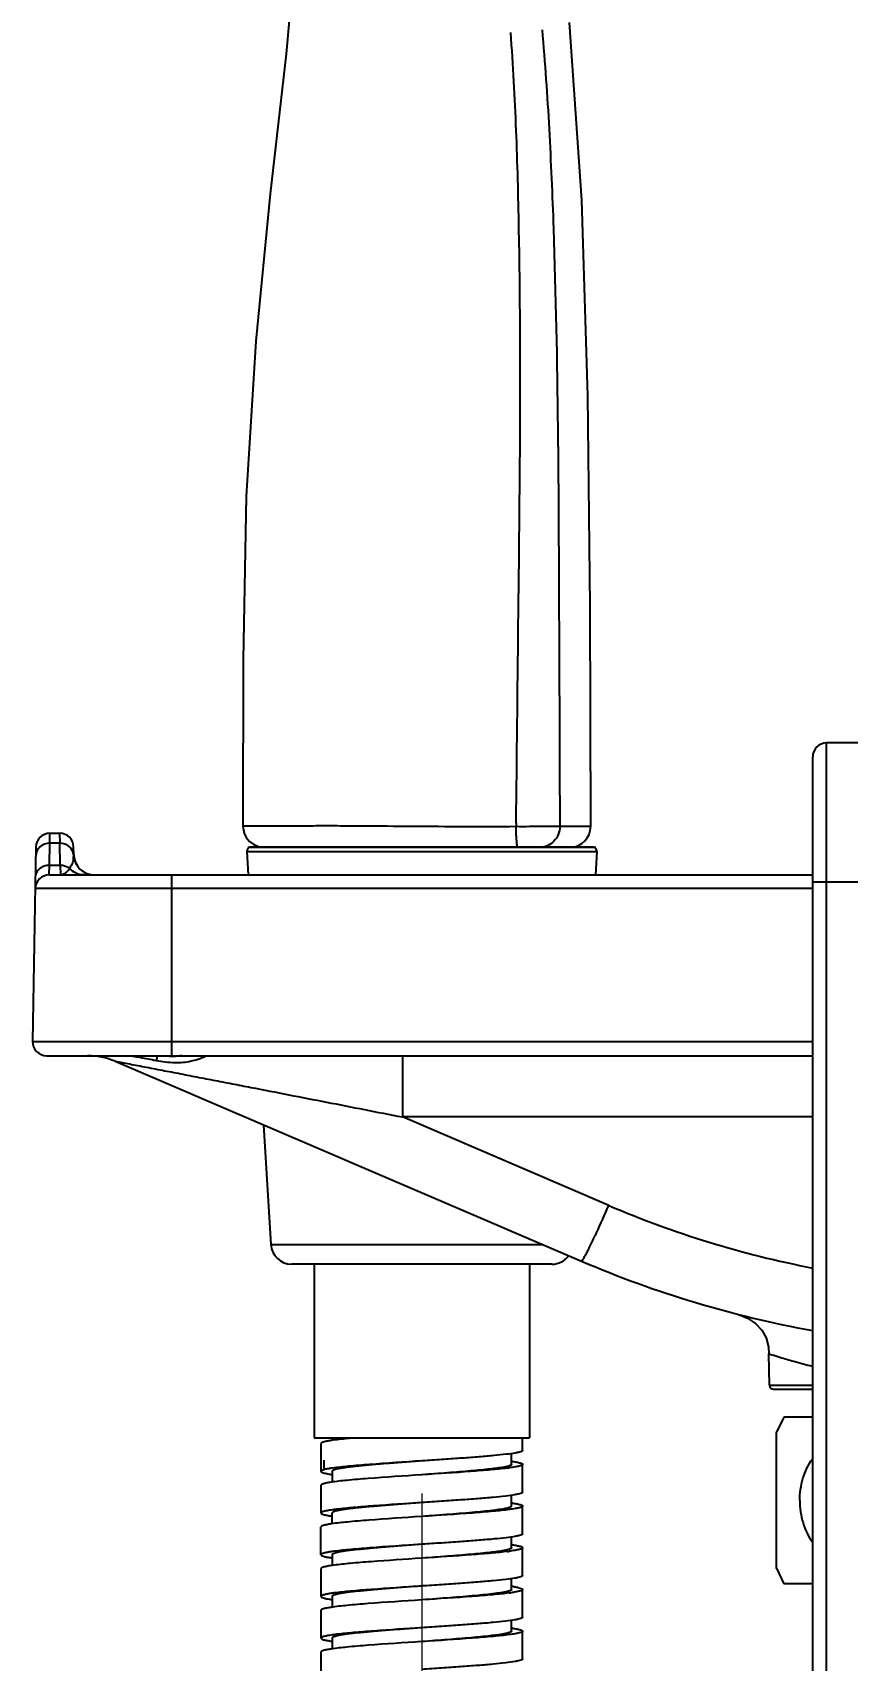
# Model space of a CAD drawing. Extents: x 0 to 1354, y -165 to 827.
# Drawn here: x 573.5 to 632.1, y 86.6 to 203.7 of the extents above; entities that cross this region are included whole.
import ezdxf

# ---------------------------------------------------------------- set-up
doc = ezdxf.new("R2010")
doc.units = 0
doc.header["$LTSCALE"] = 10
doc.header["$MEASUREMENT"] = 0
doc.header["$PDMODE"] = 3
doc.header["$PDSIZE"] = -10
doc.layers.get('0').update_dxf_attribs({"linetype": 'CONTINUOUS'})
doc.layers.get('DEFPOINTS').update_dxf_attribs({"linetype": 'CONTINUOUS'})
doc.layers.add('DEF_LAYER_ASSEM_MEMBER', color=7, linetype='CONTINUOUS')
doc.styles.add('Daelim Dimension', font='')
doc.styles.get('Daelim Dimension').set_extended_font_data('나눔고딕')
doc.dimstyles.new('DEFAULT', dxfattribs={"dimscale": 2, "dimtxt": 2, "dimasz": 2, "dimexe": 0, "dimexo": 2, "dimgap": 1, "dimtad": 1, "dimdec": 1, "dimzin": 9, "dimdsep": 46, "dimtxsty": 'Daelim Dimension', "dimcen": 0.5, "dimclrd": 252, "dimclre": 252, "dimclrt": 3, "dimadec": 1, "dimazin": 0, "dimtfac": 1, "dimtdec": 1, "dimtix": 1, "dimtmove": 0, "dimatfit": 3, "dimfxl": 1, "dimtolj": 1, "dimtzin": 1, "dimlwd": 9, "dimlwe": 9, "dimarcsym": 0})

# ---------------------------------------------------------------- blocks, each defined once
blk = doc.blocks.new('*D10')
at = {"color": 5, "lineweight": 9, "ltscale": 0.5, "transparency": 16777216}
for p, q in [((601.4647904887647, 98.62043092122349), (601.4647904887647, 27.17464726683056)), ((666.4647904887643, 67.62923461772357), (666.4647904887643, 27.17464726683056)), ((662.4647904887643, 27.17464726683056), (605.4647904887647, 27.17464726683056))]:
    blk.add_line(p, q, dxfattribs=at)
at = {"color": 5, "ltscale": 0.5, "transparency": 16777216}
for points in [[(605.4647904887647, 27.84131393349723), (605.4647904887647, 26.50798060016389), (601.4647904887647, 27.17464726683056)], [(662.4647904887643, 27.84131393349723), (662.4647904887643, 26.50798060016389), (666.4647904887643, 27.17464726683056)]]:
    blk.add_solid(points, dxfattribs=at)
at = {"layer": 'DEFPOINTS', "color": 0, "ltscale": 0.5, "transparency": 16777216}
for p in [(601.4647904887647, 102.6204309212235), (666.4647904887643, 71.62923461772357), (601.4647904887647, 27.17464726683056)]:
    blk.add_point(p, dxfattribs=at)
at = {"color": 7, "ltscale": 0.5, "transparency": 16777216, "insert": (633.9647904887645, 34.61813796783199), "char_height": 10, "attachment_point": 5, "style": 'Daelim Dimension'}
blk.add_mtext('\\A1;65', dxfattribs=at)

msp = doc.modelspace()

# ---------------------------------------------------------------- linework, layer by layer
at = {"layer": 'DEF_LAYER_ASSEM_MEMBER', "color": 7, "linetype": 'Continuous'}
for p, q in [((630.5647904887646, 54.62043092122326), (630.5647904887646, 152.6204309212233)), ((642.8755253028639, 152.6204309212233), (630.5647904887646, 152.6204309212233)), ((629.5647904887646, 55.62043092122326), (629.5647904887646, 151.6204309212233)), ((574.6881364799647, 143.8356640124234), (574.7155327946646, 145.4051978300233)), ((574.7155327970647, 145.4051978300233), (574.7267687906647, 146.1204309212233)), ((575.4409640268645, 145.4051978300233), (574.7155327946646, 145.4051978300233)), ((574.7267687907646, 146.1204309212233), (575.4297280308647, 146.1204309212233)), ((575.4297280309647, 146.1204309212233), (575.4409640101646, 145.4051978300233)), ((575.4683603415647, 143.8356640124234), (575.4409640268645, 145.4051978300233)), ((573.7269210954646, 145.1378833219235), (573.4825501865646, 131.1378833276233)), ((576.4390648406647, 144.5942523115234), (576.4295757813647, 145.1378801534233)), ((588.8842594413646, 144.8021163593235), (588.9871157290646, 143.1204309212233)), ((588.8842594413646, 144.8021163593235), (614.0453215360646, 144.8021163593235)), ((588.8842594413645, 144.8021163593237), (588.987115729064, 143.1204309212237)), ((613.7458810965646, 145.1204309212233), (589.1836998808647, 145.1204309212233)), ((601.5102359464645, 145.1204309212237), (589.1836998808644, 145.1204309212237)), ((590.1037095036645, 145.1303849959238), (611.3876881195642, 145.1118112159236)), ((610.464790501564, 145.1117768682236), (609.9504797096643, 145.1117721260237)), ((609.9504808811644, 145.1204309212237), (610.1500773717644, 145.1204309212237)), ((611.3876881195642, 145.1118112159236), (610.464790501564, 145.1117768682236)), ((613.7458810965641, 145.1204309212237), (612.1044886003642, 145.1204309212237)), ((614.0453215360646, 144.8021163593235), (613.9424652484647, 143.1204309212233)), ((614.045321536064, 144.8021163593237), (613.942465248464, 143.1204309212237)), ((574.6744035983646, 143.1204309212233), (574.6881364799647, 143.8356640124234)), ((574.6744035959637, 143.1204309212233), (629.5647904887646, 143.1204309212233)), ((574.6881364799647, 143.8356640124234), (575.4683603415647, 143.8356640124234)), ((575.4683603415647, 143.8356640124234), (575.4820932046646, 143.1204309212233)), ((583.4647904887647, 143.1204309212233), (583.4647904887647, 130.1204309212233)), ((629.5647904887646, 142.1378833313236), (573.6745559007641, 142.1378833276233)), ((629.5647904887646, 142.6204309212233), (647.5386018843637, 142.6204309212233)), ((573.4825501865644, 131.1378833276233), (629.5647904887646, 131.1378833237234)), ((574.482397881764, 130.1204309212233), (629.5647904887646, 130.1204309212233)), ((600.0661115702646, 130.1204309212233), (600.0661115702646, 125.7114987184234)), ((579.4080978444647, 129.7161563402235), (612.9378475486646, 115.3462636098234)), ((629.5647904887646, 125.7114970178234), (600.0661115702642, 125.7114987184234)), ((614.9074440424647, 119.3509243106234), (600.0661115702646, 125.7114987184234)), ((590.0868742603645, 125.1395378762234), (590.6135259959647, 116.5288581119235)), ((590.6135259959647, 116.5288581119235), (610.1784606441647, 116.5288579975233)), ((610.8188527838647, 115.1204309212233), (592.1107281936646, 115.1204309212233)), ((593.7147904887647, 115.1204309212233), (593.7147904887647, 102.6204309212235)), ((609.2147904887647, 115.1204309212233), (609.2147904887647, 102.6204309212235)), ((626.4596453591639, 106.4151951993233), (626.4202138648643, 108.6742239943235)), ((626.4596453591639, 106.4151951993233), (629.5647904887646, 106.4151951993233)), ((626.7595996676646, 106.1204309212233), (629.5647904887646, 106.1204309212233)), ((627.4989343890647, 104.1204309212233), (626.9517922118639, 102.9887849220233)), ((629.5647904887646, 104.1204309212233), (627.4989343890647, 104.1204309212233)), ((593.7147904887647, 102.6204309212235), (609.2147904887647, 102.6204309212235)), ((594.2147904887647, 102.2204309212234), (594.2147904887647, 100.2204309212234)), ((595.0147904887647, 102.6204309212235), (595.0147904887647, 102.4413684610233)), ((608.7147904887647, 101.7204309212234), (608.7147904887647, 102.6204309212235)), ((626.9647904887643, 93.2218162603233), (626.9647904887643, 103.0188593911232)), ((594.4147904887647, 101.0204309212234), (594.4147904887647, 100.4204309212234)), ((601.6718218570647, 100.9840672848234), (601.4647905021645, 100.9704307410234)), ((607.9147904887647, 100.7204309212234), (607.9147904887647, 101.4988998743233)), ((608.7147904887647, 98.7204309212234), (608.7147904887647, 100.7204309212234)), ((594.9824193406646, 99.99872797142348), (595.0049031271647, 99.99544425362342)), ((595.0147904887647, 100.2204309212234), (595.0147904887647, 99.44160951712342)), ((601.4647904955647, 99.97043082502341), (601.4450604455646, 99.96913146402335)), ((601.4844958500646, 99.9717285598233), (601.4647904955647, 99.97043082502341)), ((594.2147904887647, 99.2204309212234), (594.2147904887647, 97.2204309212234)), ((607.9147904887647, 97.7204309212234), (607.9147904887647, 98.49822012262348)), ((595.0147904887647, 96.44527843852347), (595.0147904887647, 97.2204309212234)), ((601.4845327486646, 97.97173125422341), (601.4647904761646, 97.97043108632329)), ((608.7147904887647, 95.7204309212234), (608.7147904887647, 97.7204309212234)), ((594.2147904887647, 94.2204309212234), (594.2147904887647, 96.2204309212234)), ((601.4647904972646, 96.97043078972342), (601.4449715003645, 96.96912554722326)), ((601.4846689444646, 96.97173994792342), (601.4647904972646, 96.97043078972342)), ((601.6718218570647, 94.98406728482337), (601.4647905020647, 94.97043073752343)), ((607.9147904887647, 94.7204309212234), (607.9147904887647, 95.49889987432334)), ((594.9718712249646, 94.00028417962335), (594.9849731270647, 93.99835294742343)), ((594.9849731270647, 93.99835294742343), (595.0071485402647, 93.99511934762336)), ((595.0147904887647, 94.2204309212234), (595.0147904887647, 93.44225434052328)), ((601.4647904962646, 93.97043082862342), (601.4450603427647, 93.96913146152338)), ((601.4844980441646, 93.97172870722329), (601.4647904962646, 93.97043082862342)), ((608.7147904887647, 92.7204309212234), (608.7147904887647, 94.7204309212234)), ((594.2147904887647, 93.2204309212234), (594.2147904887647, 91.2204309212234)), ((626.9541822749643, 93.24642860812332), (627.4989343890647, 92.12043092122326)), ((601.4844980449647, 91.97172870732334), (601.4647904966646, 91.97043082862342)), ((607.9147904887647, 91.7204309212234), (607.9147904887647, 92.49995012922341)), ((608.7147904887647, 89.7204309212234), (608.7147904887647, 91.7204309212234)), ((629.5647904887646, 92.12043092122326), (627.4989343890647, 92.12043092122326)), ((594.2147904887647, 90.2204309212234), (594.2147904887647, 88.2204309212234)), ((595.0147904887647, 91.2204309212234), (595.0147904887647, 90.44055074432345)), ((601.4647904695646, 90.97043115062343), (601.4450999829646, 90.96913438872343)), ((601.4845487794646, 90.97173237842344), (601.4647904695646, 90.97043115062343)), ((607.9147904887647, 88.7204309212234), (607.9147904887647, 89.49604349362335)), ((595.0147904887647, 88.2204309212234), (595.0147904887647, 87.44207729382333)), ((601.4647904806646, 87.97043102552334), (601.4449148569647, 87.96912205132344)), ((601.4845487810646, 88.9717323786233), (601.4647904707647, 88.97043115062343)), ((601.4846215911646, 87.97173706782337), (601.4647904806646, 87.97043102552334)), ((608.7147904887647, 86.7204309212234), (608.7147904887647, 88.7204309212234)), ((594.2147904887647, 87.2204309212234), (594.2147904887647, 85.2204309212234))]:
    msp.add_line(p, q, dxfattribs=at)
at = {"layer": 'DEF_LAYER_ASSEM_MEMBER', "color": 9, "linetype": 'Continuous'}
for p, q in [((608.2493693417646, 146.8365875322236), (608.2473941583644, 146.5960621675238)), ((613.6065212439644, 146.6106985278236), (611.386313967464, 146.6120414560235)), ((588.8842594413645, 144.8021163593237), (614.045321536064, 144.8021163593237)), ((588.9647904887147, 145.1204309212233), (613.9647904887147, 145.1204309212233))]:
    msp.add_line(p, q, dxfattribs=at)
at = {"layer": 'DEF_LAYER_ASSEM_MEMBER', "color": 7, "linetype": 'Continuous'}
for points in [[(588.3657179711645, 245.1108214664234), (590.3580110256644, 238.4320919201234), (591.9340459338641, 229.8940748020239), (592.6759653211643, 221.0360880628239), (592.5641808891642, 211.8106072579237), (591.7055676407645, 202.1989857129236), (590.5576638934645, 192.1164814711235), (589.5239276842644, 181.5128543958233), (588.842233434164, 170.3594347259238), (588.616861513864, 158.6023980646235), (588.6064966070644, 146.6316986162235)], [(613.606043367864, 146.6104884022236), (613.5632695596641, 162.4867870449236), (613.4013446934641, 177.5851619575235), (612.9670738300642, 191.6656660779233), (612.0813507047642, 204.4431590687234)], [(588.6064857451643, 146.6316386795236), (588.6137657876643, 146.4835887096235), (588.6901190780641, 146.1363921430236), (588.8479077282645, 145.8151322220235), (589.0809616406641, 145.5357717606237), (589.3800505683644, 145.3184571425234)], [(589.3800505683644, 145.3184571425234), (589.7277626395644, 145.1790009879235), (590.1051838249641, 145.1303837093235)], [(624.1936519726642, 111.5208573078232), (624.8893495005641, 111.2463188383233), (625.4522172912639, 110.8602307089234), (625.9003237350644, 110.3855790930236), (626.2191677648643, 109.8312581547232), (626.3856185482637, 109.1782661021232), (626.4203046153643, 108.6742778924233)]]:
    msp.add_lwpolyline(points, dxfattribs=at)
for centre, radius, start, end in [((630.5647904887646, 151.6204309212233), 1, 90, 180), ((612.1066726369645, 146.6120865523237), 1.4998492493, 272.3569975362087, 359.9469785482033), ((574.7267690150646, 145.1204237292234), 0.9999996831, 90.00001285519991, 178.9995882139947), ((575.4297294991646, 145.1204228530235), 0.9999993855, 1.000463672101932, 90.00008412680025), ((575.5619066289646, 144.4757870783235), 0.8793141287, 7.605599427794794, 22.09614174909793), ((574.5399926946645, 144.5600360366234), 1.8993651066, 350.7088852932032, 359.2206520216985), ((575.5836876572646, 144.4793844168235), 0.8572488690000001, 3.666287828400947, 7.559956484299434), ((574.5277257995647, 144.5605548091235), 1.9116349989, 359.2100980095024, 1.010037799193998), ((577.9388363834646, 144.6204309212233), 1.5, 181.0000000000018, 270), ((577.9390772550646, 144.6212817756234), 1.5024184506, 183.3227348720001, 192.7011006190939), ((577.9449342519647, 144.6221766177234), 1.5083289301, 192.6853438147962, 199.6887456847055), ((577.9348572398646, 144.6193648281235), 1.4978939186, 199.7173438176031, 209.6336539699026), ((589.1836998808647, 144.8204309212233), 0.3, 89.99999999989986, 183.5000000587952), ((589.1836998808644, 144.8204309212235), 0.3, 89.99999999989578, 183.5000000587952), ((613.7458810965646, 144.8204309212233), 0.3, 356.4999999412047, 90), ((613.7458810965641, 144.8204309212235), 0.3, 356.4999999412047, 90), ((574.6744035959646, 142.1204309212233), 1, 90.0000000002003, 178.9999999996985), ((577.9378972219647, 144.6211313126234), 1.5014097282, 209.6348869564934, 217.1203935932967), ((577.9397293291647, 144.6236046895235), 1.5043635063, 217.1533967005941, 228.0969785028986), ((577.9400905825646, 144.6239003338235), 1.5048248201, 228.0942592107046, 234.5020041345025), ((577.9381116246645, 144.6227819055234), 1.5027654449, 234.5386706874027, 247.8929865527945), ((577.9345063757646, 144.6149196675235), 1.4941244761, 247.9076100982011, 252.0695531466981), ((577.9381417231647, 144.6304565861235), 1.5100265483, 252.1198074497021, 269.9380244048), ((574.4823978817647, 131.1204309212233), 1, 178.9999999999982, 270), ((577.4385019789646, 125.1204309212233), 5, 66.80141732150027, 89.99999999800028), ((583.7425672760646, 135.1059918363233), 5.0273911178, 262.7370605518014, 262.9932341669014), ((583.7358850526646, 135.0503926753233), 4.9713920459, 262.9915050472981, 267.0883467056996), ((583.7253878266647, 134.7572482114235), 4.678094875899999, 267.0343722866004, 270.3225563768996), ((537.7726600735646, 152.7492161615235), 84.054867774, 335.1077520042019, 336.5880574778049), ((643.2601698485641, 185.4994873975236), 71.9688089321, 246.7989642536109, 259.0243927799977), ((558.6425815639645, 143.1123363995234), 61.0674678959, 334.9369999267951, 335.0675953349061), ((592.1107281936646, 116.6204309212233), 1.5, 183.5000000005969, 270), ((610.8188527838647, 116.6204309212233), 1.5, 270, 323.8017224283997), ((643.2696335392648, 186.1204309212233), 77, 246.8014094863034, 259.7391902998956), ((626.7595996676646, 106.4204309212234), 0.3, 180.9999999997933, 270), ((606.3657942612647, 90.18552217502338), 10.872224623, 81.41467952989915, 81.58666516359983), ((596.1439001198646, 92.3828877261235), 8.1423647562, 98.97037311370036, 99.61716461840125), ((596.4224822931646, 90.62302371882333), 9.9241416404, 98.48218952309887, 98.97482041969859), ((596.5984701942647, 89.45189734122346), 11.1084165992, 98.36506760059862, 98.48899512410148), ((596.5984702018646, 110.9889645527235), 11.1084166513, 261.5110048756001, 261.634932398999), ((596.7371683753646, 88.5052771541234), 12.065143698, 98.07150015229853, 98.3627332079), ((605.3745483504647, 118.4724049109234), 18.1571688716, 277.0093817978984, 277.5065469517004), ((595.5867925254646, 92.53304316072331), 4.9432423743, 100.6955663006989, 101.0845380771981), ((595.8154200015647, 91.30716052492335), 6.190259713, 99.59221167830152, 100.6691252796006), ((596.0893178938647, 89.70747074942346), 7.8132254249, 99.22496942000151, 99.61791146439931), ((596.5314902234646, 86.9243097445235), 10.6312800962, 98.1193742345014, 99.1725910555009), ((597.4265394731647, 80.5181975444234), 17.0996005391, 96.92209138079951, 98.05672806169802), ((606.3108441261646, 86.81812164822327), 11.2437161471, 81.47784439379843, 81.71723408550136), ((596.5846087771646, 85.54377322852338), 11.0155008502, 98.37124407630068, 98.53155066969921), ((606.3560924407645, 84.11895991522329), 10.9394906942, 81.44254009890003, 81.59413649329977), ((596.1439724376646, 86.38076740562337), 8.1444727404, 98.96863819950111, 99.6153710158979), ((596.4236534642646, 84.61361726712335), 9.9336179547, 98.48086804979818, 98.97310149559789), ((596.6003247786646, 83.43776340452337), 11.1226694634, 98.36391063759893, 98.48769609019878), ((596.7390702523646, 82.49069118302327), 12.0798506778, 98.07067052039902, 98.36158077409884), ((605.4646464348646, 111.7788509783234), 17.4577902524, 277.2063450655015, 277.4803544166996), ((596.9321522923647, 80.16408354242344), 13.4204090963, 97.5502634969, 98.52419363159947), ((595.2797609624647, 88.0410180821234), 3.4043065585, 101.5680743916969, 103.0020112517973), ((596.0749819868646, 83.79648327512336), 7.7230640688, 99.2101615840013, 99.70852277229967), ((596.3450205638646, 82.12561907892336), 9.4156087115, 98.56411677410105, 99.20483669000171), ((596.6944217108646, 79.80855344172346), 11.7588701483, 98.00895966299899, 98.56634327299892), ((597.0608571505646, 77.20942874082334), 14.3836984676, 97.5588327759998, 98.0118699687001), ((605.8176833279647, 106.1079021509233), 14.7636108337, 277.4881020454008, 277.9585171073994), ((606.2937674623647, 80.6975991564234), 11.3654407196, 81.56492666809973, 81.68685412560046), ((606.4786659536646, 81.93573084242348), 10.1135798301, 81.07480995349974, 81.57217032000014), ((596.5991938554646, 101.9955827334234), 11.1150657535, 261.4954638689015, 261.6311851054988), ((595.7721193974646, 82.55273803912337), 5.940901445800001, 99.56787650429864, 100.9452705221972), ((596.0901425182647, 80.70233920252349), 7.8184229234, 99.2258713599985, 99.61209178790106), ((596.5281063335647, 77.9462233559234), 10.6091072859, 98.12781174400178, 99.17412682640175), ((606.3063575838646, 77.78776293992337), 11.2744047911, 81.48312108380168, 81.72837084060124)]:
    msp.add_arc(centre, radius, start, end, dxfattribs=at)
at = {"layer": 'DEF_LAYER_ASSEM_MEMBER', "color": 9, "linetype": 'Continuous'}
for points, start_tangent, end_tangent in [([(610.1074932391639, 203.9275317423233), (610.6143287716641, 196.7890844529236), (610.9292169249638, 189.6348005576235), (611.2389405666645, 175.2982541729236), (611.3308918798643, 160.9535305152237), (611.3847453610642, 146.6124722861234)], (0.08996153008980932, -0.9959452410167442), (0.003335097789654756, -0.9999944385459019)), ([(608.248306353064, 146.8365783752236), (608.4025551836644, 161.1219642299236), (608.5339085571641, 175.3884965224236), (608.451072257164, 189.6094257031234), (608.2512358024642, 196.6884139090237), (607.8618319754642, 203.7224984480233)], (0.01012274063741249, 0.9999487637484171), (-0.07465376330193117, 0.9972095144075087)), ([(608.247380361764, 146.5960596031234), (604.5222907711641, 146.5901868385233), (600.808333895664, 146.6091610683236), (597.1465726504643, 146.6357439834235), (595.4089497429641, 146.6440299088233), (593.8384310076644, 146.6441523671235), (592.4717284735643, 146.6359812197236), (591.3221886347642, 146.6302832160234), (590.4006273794639, 146.6264474830234), (589.6951187672639, 146.6243632384237), (589.4168891483641, 146.6240419996236), (589.1848201317644, 146.6241469631234), (588.9962971595642, 146.6246411539234), (588.848632106864, 146.6254877041235), (588.7386741764644, 146.6266485726235), (588.6630974044642, 146.6280852735233), (588.6372236129646, 146.6288944890237), (588.619006966564, 146.6297554723235), (588.6083154533644, 146.6306608817238), (588.6050170614644, 146.6316033754235)], (-0.9999857418108041, -0.005340053847663853), (0.346567289515673, 0.9380251136498212)), ([(611.3847081080639, 146.6120409703233), (610.183387645664, 146.5985552449235), (608.2473785580642, 146.5960620125236)], (-0.9995793779056868, -0.02900115972991668), (-0.9999980154555475, 0.001992256250262193)), ([(608.3820101420642, 145.1144341654233), (608.3574380032642, 145.1393000151236), (608.332406387764, 145.2183049367238), (608.3083438674639, 145.3558845638233), (608.286862626564, 145.5473440118237), (608.2694555894641, 145.7838470772238), (608.2569245761642, 146.0490122990238), (608.247380361764, 146.5960596031234)], (-0.9999996184322201, 0.0008735762214277424), (-0.0002545517453016042, 0.9999999676017042)), ([(611.386313967464, 146.6120414560235), (611.277284877664, 146.0378415747234), (610.9666602630641, 145.5511479797235), (610.5016643085642, 145.2259086980237), (609.9529884099638, 145.1117690547233)], (0.0001923410989737919, -0.9999999815024507), (-0.9999999560263293, 0.0002965591675966496))]:
    msp.add_spline(points, degree=3, dxfattribs=dict(at, start_tangent=start_tangent, end_tangent=end_tangent))
at = {"layer": 'DEF_LAYER_ASSEM_MEMBER', "color": 7, "linetype": 'Continuous'}
for points, start_tangent, end_tangent in [([(574.7155327946646, 145.4051978301234), (574.3365854610646, 145.3368705040234), (574.0143085450646, 145.1402869067233), (573.7964407001646, 144.8447741697235), (573.7156850995647, 144.4941735456234)], (-0.9999971017554257, 0.002407588160133965), (-0.01745240646213881, -0.9998476951559574)), ([(576.3766386198647, 144.8065515258234), (576.0098955666647, 145.2416509067234), (575.4409640268645, 145.4051978299233)], (-0.3762955091575608, 0.9264996976728336), (-0.999997062388713, -0.002423884061686588)), ([(576.4144395853646, 144.2533820588235), (576.3248804856646, 143.9223364465233), (576.1449683807646, 143.5924818476235)], (-0.1603969523984497, -0.987052591132453), (-0.5471144587815024, -0.8370578050482677)), ([(573.6882887849647, 142.9246397346235), (573.7689913634647, 143.2751284299234), (573.9867439088646, 143.5705997273233), (574.3090676117647, 143.7672895753233), (574.6881364800646, 143.8356640191234)], (0.01745240646157251, 0.9998476951559673), (0.999997101755287, -0.002407588217770874)), ([(575.4683603415647, 143.8356640126233), (575.6530372089646, 143.8201193626235), (576.1449683807646, 143.5924818476235)], (0.999997109937986, 0.002404187113303374), (0.761521967033915, -0.6481391005986271)), ([(576.1449748084647, 143.5924884099234), (575.9938587722646, 143.3896247768234), (575.8299167259647, 143.2415639999233), (575.4820932711646, 143.1204395381235)], (-0.5194401768942233, -0.8545068183625559), (-0.9999999575241024, -0.0002914649094637643)), ([(577.1598932704646, 143.1203760071235), (576.6071035279647, 143.2434462981234), (576.1449872881647, 143.5924774670234)], (-0.9999999965588854, 8.295920268160832e-05), (-0.6581939580298759, 0.7528484001530228)), ([(580.1481640842646, 130.1204309214233), (581.2041986803646, 130.0039508329235), (582.3750582411647, 129.7801975690234)], (0.9999999999340912, 1.14811944271254e-05), (0.9843773912946131, -0.1760714386492382)), ([(582.3750582411647, 129.7801975690234), (583.0183678406647, 129.6821776254235), (583.7162121547647, 129.6327938686234), (584.3180090509646, 129.6496894495233), (584.8857565696646, 129.7393613542233), (585.3628669591646, 129.8647025418234), (585.7028934000646, 129.9904935558234), (585.8268033927646, 130.0439670989233), (585.9170393860645, 130.0856289345234), (585.9700402594647, 130.1116939522233), (585.9855497551646, 130.1204309212233)], (0.9832133300089293, -0.1824597152599789), (-0.9999999591272459, -0.0002859117109479742)), ([(582.4407743162647, 130.1176422583233), (582.4194197841646, 130.0075010312235), (582.3750582414646, 129.7801975690234)], (-0.190111768833264, -0.9817624536266846), (-0.1945189882578992, -0.9808987527808992)), ([(584.2151172724647, 130.1132370509233), (584.1020531064646, 130.0985535490233), (583.7517238216647, 130.0792274673233)], (-0.9889559252325197, -0.1482099117720904), (-0.9999779743544905, -0.00663707811391477)), ([(579.4080978420646, 129.7161563412235), (579.4490596562646, 129.7115652748234), (579.5887699209646, 129.6873753719235), (579.7958320111646, 129.6495621426234), (580.0434603521646, 129.6034799411234), (580.6045377410646, 129.4975738953233), (581.2111526815646, 129.3819464595233), (581.8413433611646, 129.2612041123234), (582.4855420167646, 129.1373538821233), (583.7984837885647, 128.8840075216233), (585.1303563296647, 128.6261994132235), (586.4731023483646, 128.3656860847234), (587.8226771457646, 128.1033932668233), (589.1767807401646, 127.8398382125233), (591.8933286296647, 127.3102283423234), (594.6159326645646, 126.7784345156233), (597.3409677710646, 126.2453510605235), (600.0661115702646, 125.7114987184234)], (-0.919328942891902, 0.393489891561725), (0.9813242655419782, -0.1923608220467391)), ([(612.9378475486646, 115.3462636098234), (612.9779764425646, 115.3685208725235), (613.0460550769646, 115.4569184607233), (613.1411023389646, 115.6103467964233), (613.2616886182645, 115.8264389141234), (613.4061431388646, 116.1022026124233), (613.5723348782647, 116.4335466903233), (613.9600921400646, 117.2432687921234)], (0.9191450300156692, -0.3939192985847419), (0.4236265827646576, 0.9058369159926851)), ([(626.4203046195644, 108.6742778913233), (626.6179182291644, 108.6122686201231), (627.2124073281648, 108.4296123523234), (628.1995778084638, 108.1398719463234), (629.5589924353644, 107.7826192661234)], (0.9587719376666349, -0.2841766555207635), (0.971114122314332, -0.2386155096419025)), ([(594.9488078247646, 102.4371384537233), (594.6308646338647, 102.3829688486235), (594.4007451129646, 102.3287900206235), (594.2614282619646, 102.2746092620234), (594.2148227544646, 102.2204309750234)], (-0.9889078127894236, -0.1485305955149936), (-0.001064001610288272, -0.9999994339501266)), ([(596.6135935927646, 102.6204309212235), (596.1201267505646, 102.5746485738234), (594.9488078247646, 102.4371384537233)], (-0.9960962591375982, -0.08827367972438176), (-0.9889078127779412, -0.1485305955914422)), ([(601.4647905071646, 100.9704307227234), (600.2064637932647, 100.8766807476234), (598.9964815664646, 100.7829307724235), (597.8813654039645, 100.6891807972233), (596.9039763627646, 100.5954308220234), (596.1018553991646, 100.5016808468233), (595.5058089488647, 100.4079308716234), (595.1387431481646, 100.3141808964233), (595.0458992432646, 100.2673059088233), (595.0147904887647, 100.2204309212234)], (-0.9972713403588462, -0.0738232598770217), (0, -1)), ([(601.4647905021645, 100.9704307410234), (597.7121603891646, 100.7106648582235), (596.1834425130646, 100.5807819169233), (595.0431165005646, 100.4508989755234)], (-0.9978383941586566, -0.06571559284426821), (-0.9900866802782401, -0.1404577001649043)), ([(608.7147611856647, 101.7204306801234), (608.6810957501646, 101.6744079677235), (608.5804817747646, 101.6283852547233), (608.4137274988647, 101.5823625425235), (608.1825515078647, 101.5363398306233), (607.5357135384647, 101.4442944063233), (606.6639601914646, 101.3522489820234), (605.5995995423647, 101.2602035577233), (604.3820582241647, 101.1681581334235), (603.0564305062646, 101.0761127091234), (601.6718218570647, 100.9840672848234)], (-0.001434396583248563, -0.9999989712526918), (-0.9978366181260201, -0.0657425549155747)), ([(607.9147602420646, 100.7204306298233), (607.8800794546646, 100.6709024007234), (607.7764700084647, 100.6213741717233), (607.3674797200647, 100.5223177137234)], (-0.001427361773647683, -0.9999989813186648), (-0.9835541950315826, -0.1806132482288486)), ([(608.7147396383646, 100.7204309431233), (608.6529650769646, 100.6580342229233), (608.4685242168646, 100.5956375026233), (608.1646923891647, 100.5332407824233), (607.7465914441647, 100.4708440621234)], (0.0001175537759499533, -0.999999993090555), (-0.9914086381580725, -0.1308010404605274)), ([(607.9888218398646, 100.9359198297234), (608.3034061132646, 100.8820476080234), (608.5309301525647, 100.8281753864235), (608.6686908299646, 100.7743031648233), (608.7147396383646, 100.7204309431233)], (0.9887922236874448, -0.1492981526183044), (0.0001175537771825102, -0.9999999930905548)), ([(628.6346634698639, 98.12043092122326), (628.8686456336636, 99.7101863162236), (629.5420692125645, 101.1226753990234)], (0, 1), (0.5650042124973577, 0.8250880194623122)), ([(594.4226853396647, 100.3350484094233), (594.2670029993646, 100.2777396653235), (594.2147904887647, 100.2204309212234)], (-0.9637231478967166, -0.2669039044451078), (0, -1)), ([(594.2147904887647, 100.2204309212234), (594.2620996932646, 100.1658854666234), (594.4032040908646, 100.1113400121233), (594.6364679465646, 100.0567945576233), (594.9586518806647, 100.0022491030234)], (0, -1), (0.9890429514383076, -0.1476280468278357)), ([(594.7836030923647, 100.4108199518234), (594.6772287996646, 100.3918770662233), (594.4226853396647, 100.3350484094233)], (-0.9859117257966642, -0.167266460883954), (-0.9637231478921908, -0.2669039044614501)), ([(601.4450604455646, 99.96913146402335), (597.6074316869647, 99.70256383082346), (596.0653219188646, 99.5692800142233), (594.9412594970647, 99.43599619762335)], (-0.997838449355858, -0.06571475471381484), (-0.9887958251765924, -0.1492742982342971)), ([(607.5903015221646, 100.4509393958233), (606.4355604648647, 100.3311366868234), (604.9695069340646, 100.2113339778234), (601.4844958500646, 99.9717285598233)], (-0.992506288680349, -0.1221935633736905), (-0.9978384478171061, -0.06571477807882081)), ([(607.3674797200647, 100.5223177137234), (606.3853854608647, 100.3847578981233), (604.9976821631647, 100.2471980826233), (603.3187763147646, 100.1096382671233), (601.4870434557646, 99.97207845152343)], (-0.9835541950206873, -0.1806132482881811), (-0.997271218777032, -0.07382490229572523)), ([(594.9412594970647, 99.43599619762335), (594.6264737802646, 99.3821048310233), (594.3987726143646, 99.32821346442347), (594.2609354277647, 99.27432209782341), (594.2148319564646, 99.22043073122336)], (-0.9887958251727795, -0.149274298259553), (0.001061125938141511, -0.9999994370057133)), ([(608.7147611994646, 98.72043116352347), (608.6799833990647, 98.6736374192235), (608.5759185851646, 98.62684367482348), (608.4036818235646, 98.5800499305235), (608.1647581635646, 98.5332561862233), (607.4970254610646, 98.4396686975233), (606.5982814372646, 98.34608120892335), (605.5029308493646, 98.25249372022336), (604.2529168466647, 98.15890623152336), (602.8961271640646, 98.06531874292341), (601.4845327486646, 97.97173125422341)], (0.001434182091353008, -0.9999989715603356), (-0.9978384428753005, -0.06571485311705251)), ([(594.2620479074646, 97.27497637572333), (594.2413955917647, 97.26134001212336), (594.2148426143647, 97.2204309212234)], (-0.8658765316898593, -0.5002577654257256), (0, -1)), ([(594.2148426143647, 97.2204309212234), (594.2629446771646, 97.16536979782336), (594.4068183049646, 97.11030867442332), (594.6443486166647, 97.05524755102329), (594.9725785068647, 97.00018642762348)], (0, -1), (0.9892297849546938, -0.1463708733269372)), ([(594.6364188523646, 97.38406728482346), (594.4032548618646, 97.3295218303233), (594.2620479074646, 97.27497637572333)], (-0.9813323912907503, -0.1923193640889495), (-0.8658765313338362, -0.5002577660419519)), ([(601.4647904725646, 97.97043113802351), (600.2064640839646, 97.8766811109233), (598.9965041404646, 97.78293108382331), (597.8813918245646, 97.68918105672333), (596.9039695479646, 97.59543102962334), (596.1018125024647, 97.50168100252336), (595.5057802763647, 97.40793097542337), (595.1387658732647, 97.31418094832338), (595.0458545050647, 97.26730593472325), (595.0148443223646, 97.2204309212234)], (-0.9972712476557162, -0.07382451218404072), (0, -1)), ([(601.4647904761646, 97.97043108632329), (597.9902426226647, 97.73179464012333), (596.5245133760645, 97.61247641702334), (595.3657023757646, 97.49315819392336)], (-0.9978384575127587, -0.06571463085613768), (-0.9926621039850713, -0.1209212442539842)), ([(607.7612313474647, 97.47278546832331), (606.6137052595647, 97.34752408862346), (605.1138354408647, 97.22226270932333), (601.4846689444646, 96.97173994792342)], (-0.9912912186856759, -0.1316879635983014), (-0.9978383681237654, -0.06571598816194588)), ([(607.6335768373647, 97.5789214872234), (607.2578245524646, 97.50306480912332), (606.7362021600646, 97.42720813082337), (605.3111062976647, 97.2754947748233), (603.5009471952646, 97.12378141832346), (601.4869091140647, 96.97206804982329)], (-0.9693464981930011, -0.2456977135444407), (-0.9972713044305631, -0.07382374522715082)), ([(607.9147602420646, 97.72043121262345), (607.8440536036646, 97.64967634992331), (607.6335768373647, 97.5789214872234)], (0.001427361934606662, -0.9999989813184351), (-0.9693464981973715, -0.2456977135271986)), ([(608.7147740036646, 97.72043070692348), (608.6538966436647, 97.65851939722347), (608.4723220820647, 97.59660808762351), (608.1731234599647, 97.53469677802332), (607.7612313474647, 97.47278546832331)], (-0.00140302264871968, -0.9999990157632392), (-0.9912912186805255, -0.1316879636370725)), ([(607.9770711206647, 97.93769180182335), (608.2966431591647, 97.88337652812334), (608.5279410362646, 97.8290612543235), (608.6678919366647, 97.77474598062349), (608.7147740036646, 97.72043070692348)], (0.9889539474148538, -0.1482231084972211), (-0.001403022586160129, -0.9999990157633271)), ([(628.6346634698639, 98.12043092122326), (628.8729018867643, 96.51670716492322), (629.558077894364, 95.09486470112347)], (0, -1), (0.5699296792485509, -0.8216934712602042)), ([(594.9504151288647, 96.43738007372326), (594.6317622366646, 96.3831526437234), (594.4010902771646, 96.32890549752346), (594.2615666281647, 96.27463141852331), (594.2147904887647, 96.2204309212234)], (-0.9889321692753131, -0.1483683408696861), (0, -1)), ([(601.4449715003645, 96.96912554722326), (597.6455103096646, 96.70551775492345), (596.1104957837647, 96.5737148423234), (594.9809004668646, 96.44190970382328)], (-0.9978383711749148, -0.0657159418329591), (-0.9893434146868036, -0.1456008510134998)), ([(601.4647905077646, 94.97043071042344), (600.2064637937647, 94.87668077212334), (598.9964815669646, 94.78293076042337), (597.8813654043646, 94.6891806499234), (596.9039763629646, 94.59543166212347), (596.1018553992647, 94.50167779672347), (595.5058089488647, 94.40793914872347), (595.1387431481646, 94.31416612562339), (595.0458992432646, 94.2672613504235), (595.0147904887647, 94.2204309212234)], (-0.9972713389205621, -0.07382327930666194), (0, -1)), ([(601.4647905020647, 94.97043073752343), (597.7121696687647, 94.71066537822344), (596.1834536590646, 94.58078373492344), (595.0431265700646, 94.45089884942331)], (-0.9978383929513119, -0.06571561117682277), (-0.9900887273495099, -0.1404432695981831)), ([(608.7147611994646, 95.72043067892332), (608.6810957598647, 95.67440796682331), (608.5804817721646, 95.62838525462348), (608.4137274941647, 95.58236254252347), (608.1825515061646, 95.53633983042346), (607.5357135373647, 95.44429440612339), (606.6639601896645, 95.35224898182332), (605.5995995410647, 95.26020355792343), (604.3820582230646, 95.16815813272342), (603.0564305056646, 95.07611271032351), (601.6718218570647, 94.98406728482337)], (-0.001434182060894653, -0.9999989715603793), (-0.9978366172004252, -0.06574256896419886)), ([(607.9839016247646, 94.93666271712345), (608.3005780319646, 94.88260481132329), (608.5296713725646, 94.82854690552335), (608.6683610227647, 94.77448899972342), (608.7147429722646, 94.7204310940233)], (0.9888652324256006, -0.1488138168983751), (0.0009226194478082237, -0.9999995743865868)), ([(594.4226748808646, 94.33504844112349), (594.2670003663646, 94.27770198282337), (594.2147904887647, 94.2204309212234)], (-0.9636883789675903, -0.2670294145647973), (0, -1)), ([(594.2147904887647, 94.2204309212234), (594.2629557007647, 94.16543270122338), (594.4065979204646, 94.11035756412343), (594.6440220236645, 94.05531056102336), (594.9718712249646, 94.00028417962335)], (0, -1), (0.9892243344831113, -0.146407704942212)), ([(594.7835746159647, 94.41082058022334), (594.6772056034647, 94.39188172882336), (594.4226748808646, 94.33504844112349)], (-0.9859168520443068, -0.167236242648071), (-0.9636883789803767, -0.2670294145186519)), ([(601.4450603427647, 93.96913146152338), (597.8162059477647, 93.71863440232346), (596.3163622681647, 93.59338587282332), (595.1687655568646, 93.46813734322336)], (-0.9978384514447151, -0.06571472299578827), (-0.9912940294669248, -0.1316668034974181)), ([(607.6546057954647, 94.45896303132326), (606.5016811373646, 94.3371544503234), (605.0227089347646, 94.21534586922348), (601.4844980441646, 93.97172870722329)], (-0.992094707341155, -0.1254914007638303), (-0.9978384500085521, -0.06571474480305274)), ([(607.3674797199646, 94.5223177137234), (606.3853854608647, 94.38475789812333), (604.9976821632646, 94.2471980826233), (603.3187763149647, 94.10963826712327), (601.4870434560646, 93.97207845152343)], (-0.9835541950184785, -0.1806132483002092), (-0.9972712187767553, -0.07382490229946397)), ([(607.9147602420646, 94.72043062982334), (607.8800794546646, 94.67090240072343), (607.7764700083646, 94.62137417172335), (607.3674797199646, 94.5223177137234)], (-0.001427361773647683, -0.9999989813186648), (-0.9835541950072549, -0.1806132483613286)), ([(608.7147429722646, 94.7204310940233), (608.6523500820647, 94.65773188012349), (608.4661570184646, 94.59503266622346), (608.1594018712647, 94.53233345242347), (607.7374104685646, 94.46963423852344)], (0.0009226193471480585, -0.9999995743866796), (-0.9914832179216023, -0.1302345137811962)), ([(594.9428850672646, 93.43624222972335), (594.6274166471646, 93.38228933922346), (594.3991826426646, 93.32833644862353), (594.2610555020647, 93.27438355812342), (594.2148208744646, 93.22043066752349)], (-0.988818028330669, -0.1491271499367184), (0.001474384685218872, -0.9999989130943094)), ([(608.7147429722646, 92.7204310940233), (608.6799988016646, 92.67363719482341), (608.5759116989645, 92.6268432956233), (608.4036728356647, 92.58004939652346), (608.1647644023647, 92.53325549732335), (607.4970354510647, 92.4396676990234), (606.5982780826646, 92.34607990062341), (605.5029021948646, 92.25249210232346), (604.2528780376647, 92.15890430392346), (602.8960912612647, 92.06531650562329), (601.4844980449647, 91.97172870732334)], (0.0009226193904882757, -0.9999995743866397), (-0.9978384500086112, -0.06571474480215653)), ([(594.5138421748646, 91.35804560012343), (594.2899892880646, 91.28923813382335), (594.2148208744646, 91.22043066752349)], (-0.9741932413781935, -0.2257155919582182), (0.001474384756959375, -0.9999989130942035)), ([(594.7725953427646, 91.40894067342333), (594.7257341194646, 91.40074886422349), (594.5970883424646, 91.37617343662328)], (-0.9856580421981105, -0.1687549224472812), (-0.9795367407370837, -0.2012654305790524)), ([(601.4647904718646, 91.97043113802351), (600.2064640833646, 91.8766811109233), (598.9965041399646, 91.78293108382331), (597.8813918241647, 91.68918105672333), (596.9039695476647, 91.59543102962334), (596.1018125022647, 91.50168100252336), (595.5057802762647, 91.40793097542337), (595.1387658732647, 91.31418094832338), (595.0458545050647, 91.26730593472325), (595.0148443223646, 91.2204309212234)], (-0.9972712476562595, -0.07382451217669841), (0, -1)), ([(601.4647904966646, 91.97043082862342), (597.8247345139646, 91.71928408592339), (596.3198365784647, 91.59371071462351), (595.1687655568646, 91.46813734322336)], (-0.9978384666982918, -0.06571449137901092), (-0.991294029468787, -0.1316668034833985)), ([(607.7416816312646, 91.47019620432343), (606.5928955357647, 91.34558024782336), (605.0967783261647, 91.22096429142334), (601.4845487794646, 90.97173237842344)], (-0.9914537833807452, -0.1304584049419844), (-0.9978384305689719, -0.06571503998059303)), ([(607.6335768373647, 91.5789214872234), (607.2578245523646, 91.5030648090235), (606.7362021599647, 91.42720813082337), (605.3111062972646, 91.27549477442335), (603.5009471945647, 91.12378141802333), (601.4869091129647, 90.9720680616233)], (-0.9693464981708546, -0.2456977136318156), (-0.9972713059149108, -0.07382372517537099)), ([(607.9147602420646, 91.72043121262345), (607.8440536036646, 91.64967634992331), (607.6335768373647, 91.5789214872234)], (0.001427361935049832, -0.9999989813184345), (-0.9693464981786284, -0.245697713601145)), ([(608.7147801632645, 91.72043110992331), (608.6604173237647, 91.66194482422338), (608.4983067772646, 91.60345853852345), (608.2306997581647, 91.5449722528233), (607.8617952694647, 91.48648596712337)], (0.001287450513729273, -0.9999991712352441), (-0.9903492728461856, -0.1385940755336662)), ([(608.0477345368646, 91.92685293952331), (608.3369482968646, 91.87524748212331), (608.5460602693646, 91.82364202472331), (608.6724347233646, 91.77203656732331), (608.7147801632645, 91.72043110992331)], (0.9878708109498981, -0.1552780115573062), (0.001287450574988796, -0.9999991712351651)), ([(594.2148208744646, 91.22043066752349), (594.2618691046646, 91.1660071220233), (594.4023942642647, 91.1115835764233), (594.6345884223647, 91.05716003092334), (594.9554122183647, 91.00273648542338)], (0.001474384795196542, -0.9999989130941472), (0.9890026284050883, -0.1478979411886007)), ([(594.9399086774647, 90.43579104282344), (594.6256883709647, 90.38195101242331), (594.3984351163647, 90.32811098202342), (594.2608348924647, 90.27427095162352), (594.2148445666646, 90.2204309212234)], (-0.9887803214191252, -0.1493769593153235), (0, -1)), ([(601.4450999829646, 90.96913438872343), (597.6061377339646, 90.70246271582346), (596.0637950635646, 90.56912687932345), (594.9399086774647, 90.43579104282344)], (-0.9978384268192952, -0.06571509691687472), (-0.9887803214152248, -0.149376959341141)), ([(608.7147801632645, 89.72043110992331), (608.6799633780647, 89.67363743922328), (608.5759313335645, 89.62684376852326), (608.4036707878646, 89.58005009782346), (608.1647586135646, 89.53325642712343), (607.4970180991647, 89.43966908562334), (606.5982760590646, 89.34608174422328), (605.5029359193646, 89.25249440282346), (604.2529325884647, 89.1589070614234), (602.8961439471645, 89.06531972002335), (601.4845487810646, 88.9717323786233)], (0.001287450532148414, -0.9999991712352203), (-0.9978384305690509, -0.06571503997939682)), ([(594.2629180286647, 88.27547679282338), (594.2418858889646, 88.26171532492344), (594.2148445666646, 88.2204309212234)], (-0.8678354765468796, -0.4968516736880841), (0, -1)), ([(594.2148445666646, 88.2204309212234), (594.2628901105646, 88.16540103552347), (594.4066033929646, 88.11037114992337), (594.6438661904647, 88.05534126422344), (594.9717359488646, 88.00031137862334)], (0, -1), (0.9892190400627778, -0.1464434729760134)), ([(594.6441130210646, 88.38556853592331), (594.4067143266647, 88.33052266432333), (594.2629180286647, 88.27547679282338)], (-0.9816480219411376, -0.1907017593496501), (-0.8678354761959456, -0.4968516743010497)), ([(601.4449148569647, 87.96912205132344), (597.6210929464646, 87.70362370422345), (596.0815377651646, 87.57087453062331), (594.9554122183647, 87.43812535702341)], (-0.9978383619441066, -0.06571608199445764), (-0.9890026284054291, -0.1478979411863218)), ([(601.4647905069646, 88.97043072272345), (600.2064637929645, 88.87668074752332), (598.9964815663647, 88.78293077232343), (597.8813654038647, 88.6891807971233), (596.9039763626647, 88.59543082202345), (596.1018553990646, 88.50168084682332), (595.5058089487646, 88.40793087162342), (595.1387431481646, 88.3141808964233), (595.0458992431647, 88.26730590882335), (595.0147904887647, 88.2204309212234)], (-0.9972713403586794, -0.07382325987927782), (-1.532234432522195e-11, -1)), ([(595.3863263610647, 88.49566027902347), (595.2911461762646, 88.48393613812345), (595.0281718692647, 88.44876371562327)], (-0.9927788440670924, -0.119959021223117), (-0.9899136493760674, -0.1416720395101172)), ([(601.4647904707647, 88.97043115062343), (598.0069256352647, 88.73304571482345), (596.5454056871646, 88.61435299692334), (595.3863263610647, 88.49566027902347)], (-0.9978384446585581, -0.06571482603940944), (-0.9927788440556063, -0.1199590213181744)), ([(607.7600412812646, 88.47262701222348), (606.6124227690646, 88.34740452612346), (605.1127682382646, 88.22218204002343), (601.4846215911646, 87.97173706782337)], (-0.9913023109931571, -0.1316044384495674), (-0.9978383644888023, -0.06571604335557957)), ([(607.3674797200647, 88.52231771362335), (606.3853854608647, 88.38475789812333), (604.9976821630646, 88.2471980826233), (603.3187763146645, 88.10963826702346), (601.4870434556647, 87.97207845152343)], (-0.9835541950212393, -0.180613248285174), (-0.9972712187771243, -0.07382490229447898)), ([(607.9147602420646, 88.72043062982334), (607.8800794546646, 88.67090240072343), (607.7764700084647, 88.62137417172335), (607.3674797200647, 88.52231771362335)], (-0.001427361773647683, -0.9999989813186648), (-0.9835541950370549, -0.1806132481990486)), ([(608.7147801632645, 88.72043073252348), (608.6538088428646, 88.65847980242347), (608.4720207167647, 88.5965288724235), (608.1724279126647, 88.5345779423235), (607.7600412812646, 88.47262701222348)], (-0.001287450534673708, -0.999999171235217), (-0.9913023109985929, -0.1316044384086237)), ([(607.9761055191647, 88.93783671662345), (608.2960852884646, 88.88348522062347), (608.5276967902646, 88.82913372452344), (608.6678222748646, 88.77478222852346), (608.7147801632645, 88.72043073252348)], (0.9889673609433881, -0.1481335849450434), (-0.001287450564897057, -0.9999991712351781)), ([(594.9554122183647, 87.43812535702341), (594.6345884223647, 87.38370181152345), (594.4023942642647, 87.32927826592345), (594.2618691046646, 87.27485472042349), (594.2148208744646, 87.2204311749233)], (-0.9890026284050883, -0.1478979411886007), (-0.001474384795196542, -0.9999989130941472)), ([(608.7147801632645, 86.72043073252348), (608.6799480322646, 86.67363737852338), (608.5759658946646, 86.62684402442346), (608.4036387448646, 86.58005067042336), (608.1647941834647, 86.53325731632344), (607.4970365282646, 86.43967060832347), (606.5982823634647, 86.34608390022345), (605.5029501793647, 86.25249719212343), (604.2529747748647, 86.15891048402341), (602.8962123622646, 86.06532377602343), (601.4846215926646, 85.97173706792341)], (-0.001287450532800397, -0.9999991712352195), (-0.9978383644894008, -0.0657160433464929))]:
    msp.add_spline(points, degree=3, dxfattribs=dict(at, start_tangent=start_tangent, end_tangent=end_tangent))

# ---------------------------------------------------------------- dimensions: what is measured, and where the dimension line sits
at = {"color": 5, "ltscale": 0.5}
dim = msp.add_linear_dim(base=(601.4647904887647, 27.17464726683056), p1=(666.4647904887643, 71.62923461772357), p2=(601.4647904887647, 102.6204309212235), dimstyle='DEFAULT', override={"dimtxt": 5, "dimdec": 0, "dimclrd": 5, "dimclre": 5, "dimclrt": 7}, dxfattribs=at)
dim.commit()
dim.dimension.update_dxf_attribs({"geometry": '*D10', "text_midpoint": (633.9647904887645, 34.61813796783199)})

doc.saveas('drawing.dxf')
